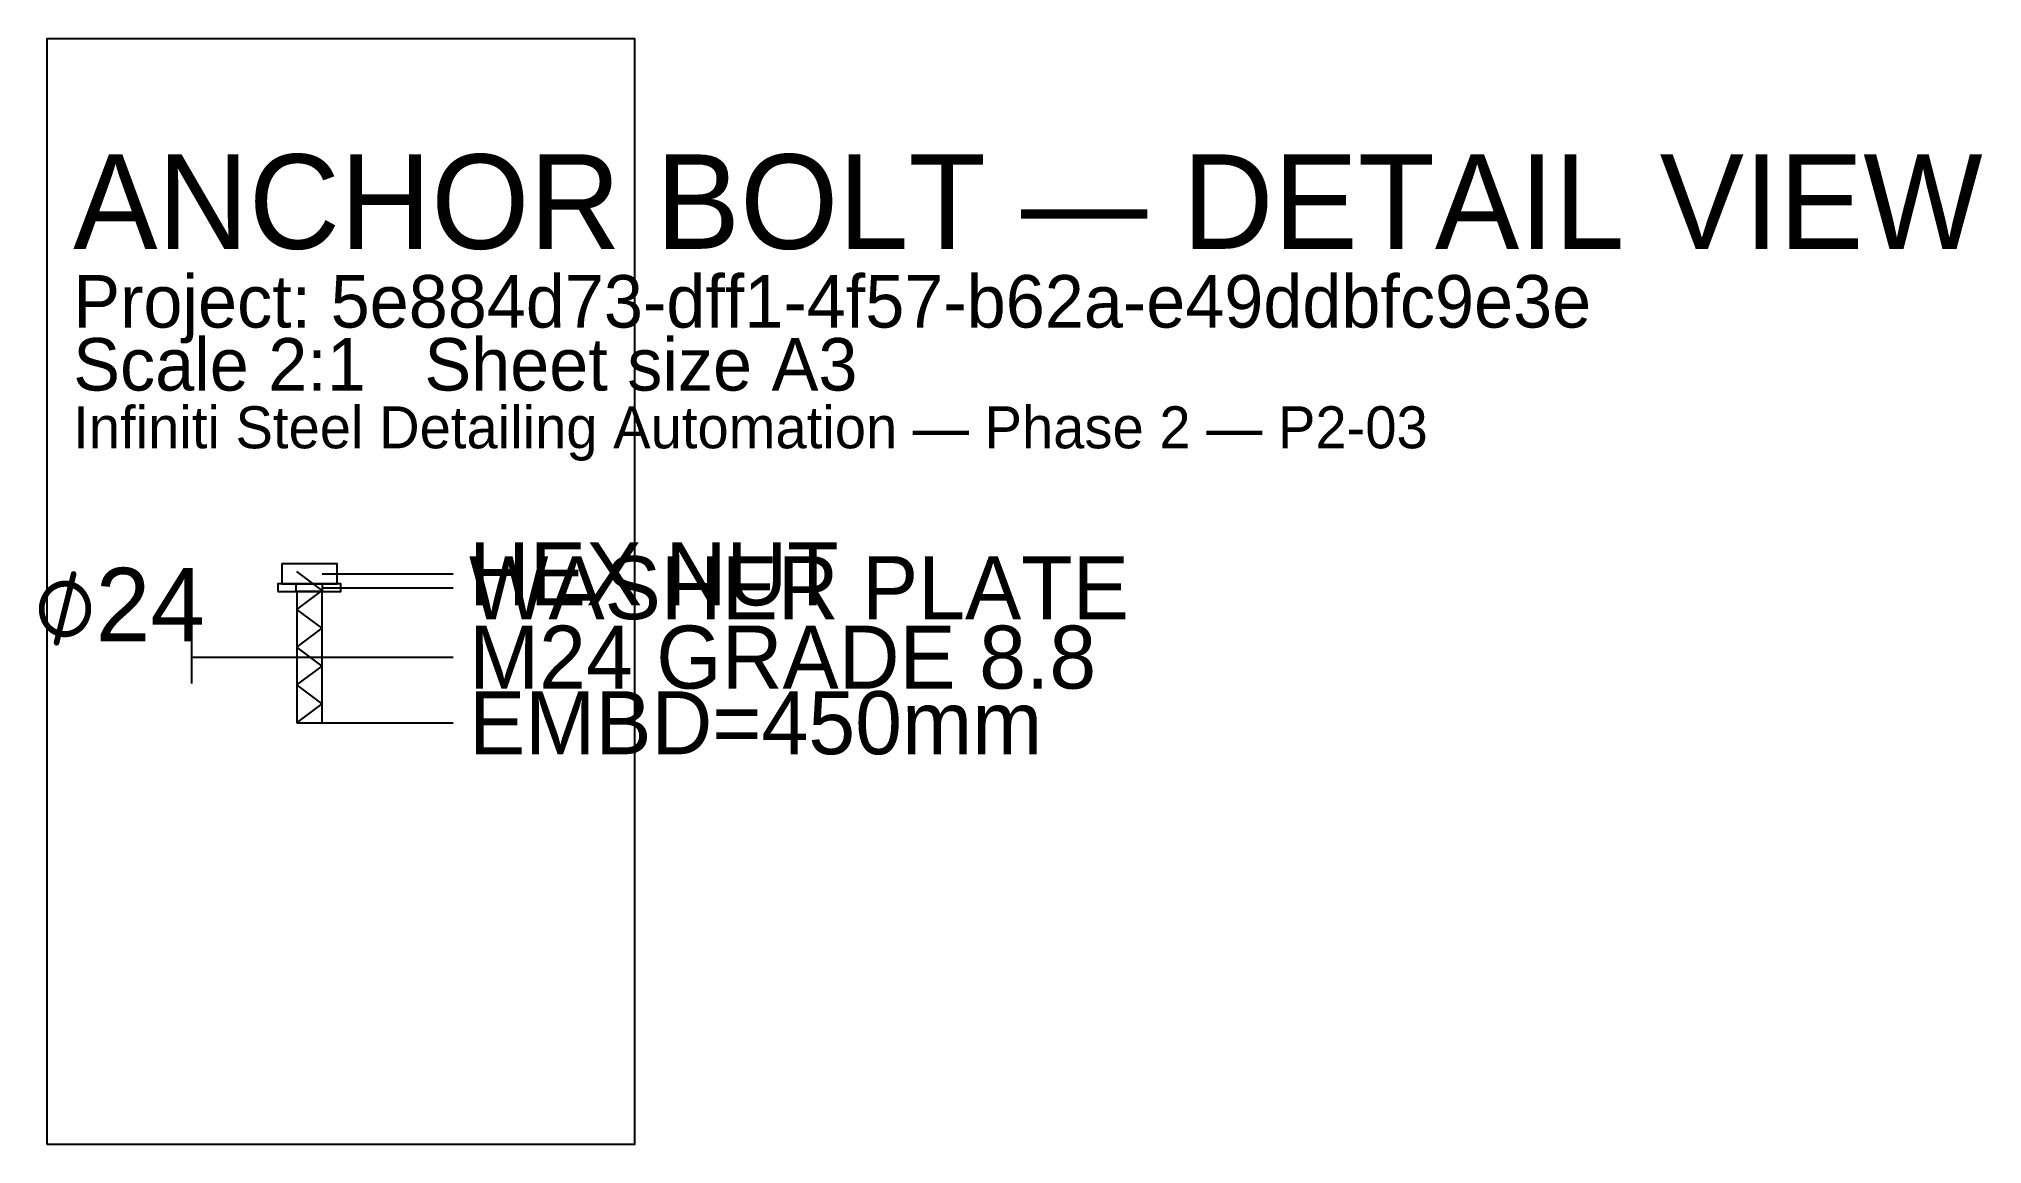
# Model space of a CAD drawing. Header units: metres. Extents: x -515 to 3187, y -803 to 1303.
import ezdxf

# ---------------------------------------------------------------- set-up
doc = ezdxf.new("R2010")
doc.units = ezdxf.units.M
for name, color, linetype in [('BOLT', 7, 'Continuous'), ('DIM', 7, 'Continuous'), ('LEADER', 7, 'Continuous'), ('NUT', 7, 'Continuous'), ('TEXT', 7, 'Continuous'), ('WASHER', 7, 'Continuous')]:
    doc.layers.add(name, color=color, linetype=linetype)

msp = doc.modelspace()

# ---------------------------------------------------------------- linework, layer by layer
msp.add_lwpolyline([(-500, -802.8), (620, -802.8), (620, 1302.8), (-500, 1302.8)], close=True)
at = {"layer": 'BOLT'}
for p, q in [((24, 252), (-24, 288)), ((-24, 216), (24, 252)), ((24, 180), (-24, 216)), ((-24, 144), (24, 180)), ((24, 108), (-24, 144)), ((-24, 72), (24, 108)), ((24, 36), (-24, 72)), ((-24, 0), (24, 36))]:
    msp.add_line(p, q, dxfattribs=at)
msp.add_lwpolyline([(-24, 0), (24, 0), (24, 250), (-24, 250)], close=True, dxfattribs=at)
at = {"layer": 'DIM'}
for p, q in [((-224, 75), (-224, 175)), ((-224, 125), (-24, 125)), ((-224, 125), (24, 125))]:
    msp.add_line(p, q, dxfattribs=at)
at = {"layer": 'LEADER'}
for p, q in [((24, 283.6), (274, 283.6)), ((24, 257.2), (274, 257.2)), ((24, 125), (274, 125)), ((24, 0), (274, 0))]:
    msp.add_line(p, q, dxfattribs=at)
at = {"layer": 'NUT'}
msp.add_lwpolyline([(-52.8, 264.4), (52.8, 264.4), (52.8, 302.8), (-52.8, 302.8)], close=True, dxfattribs=at)
at = {"layer": 'WASHER'}
for p, q in [((-25, 250), (-25, 264.4)), ((25, 250), (25, 264.4))]:
    msp.add_line(p, q, dxfattribs=at)
msp.add_lwpolyline([(-60, 250), (60, 250), (60, 264.4), (-60, 264.4)], close=True, dxfattribs=at)

# ---------------------------------------------------------------- texts
for s, height, p in [('ANCHOR BOLT — DETAIL VIEW', 180, (-450, 902.8)), ('Project: 5e884d73-dff1-4f57-b62a-e49ddbfc9e3e', 100, (-450, 752.8)), ('Scale 2:1   Sheet size A3', 100, (-450, 632.8)), ('Infiniti Steel Detailing Automation — Phase 2 — P2-03', 80, (-450, 522.8))]:
    msp.add_text(s, height=height).set_placement(p)
at = {"layer": 'DIM'}
msp.add_text('⌀24', height=140, dxfattribs=at).set_placement((-524, 155))
at = {"layer": 'TEXT'}
for s, p in [('HEX NUT', (304, 223.6)), ('WASHER PLATE', (304, 197.2)), ('M24 GRADE 8.8', (304, 65)), ('EMBD=450mm', (304, -60))]:
    msp.add_text(s, height=120, dxfattribs=at).set_placement(p)

doc.saveas('drawing.dxf')
